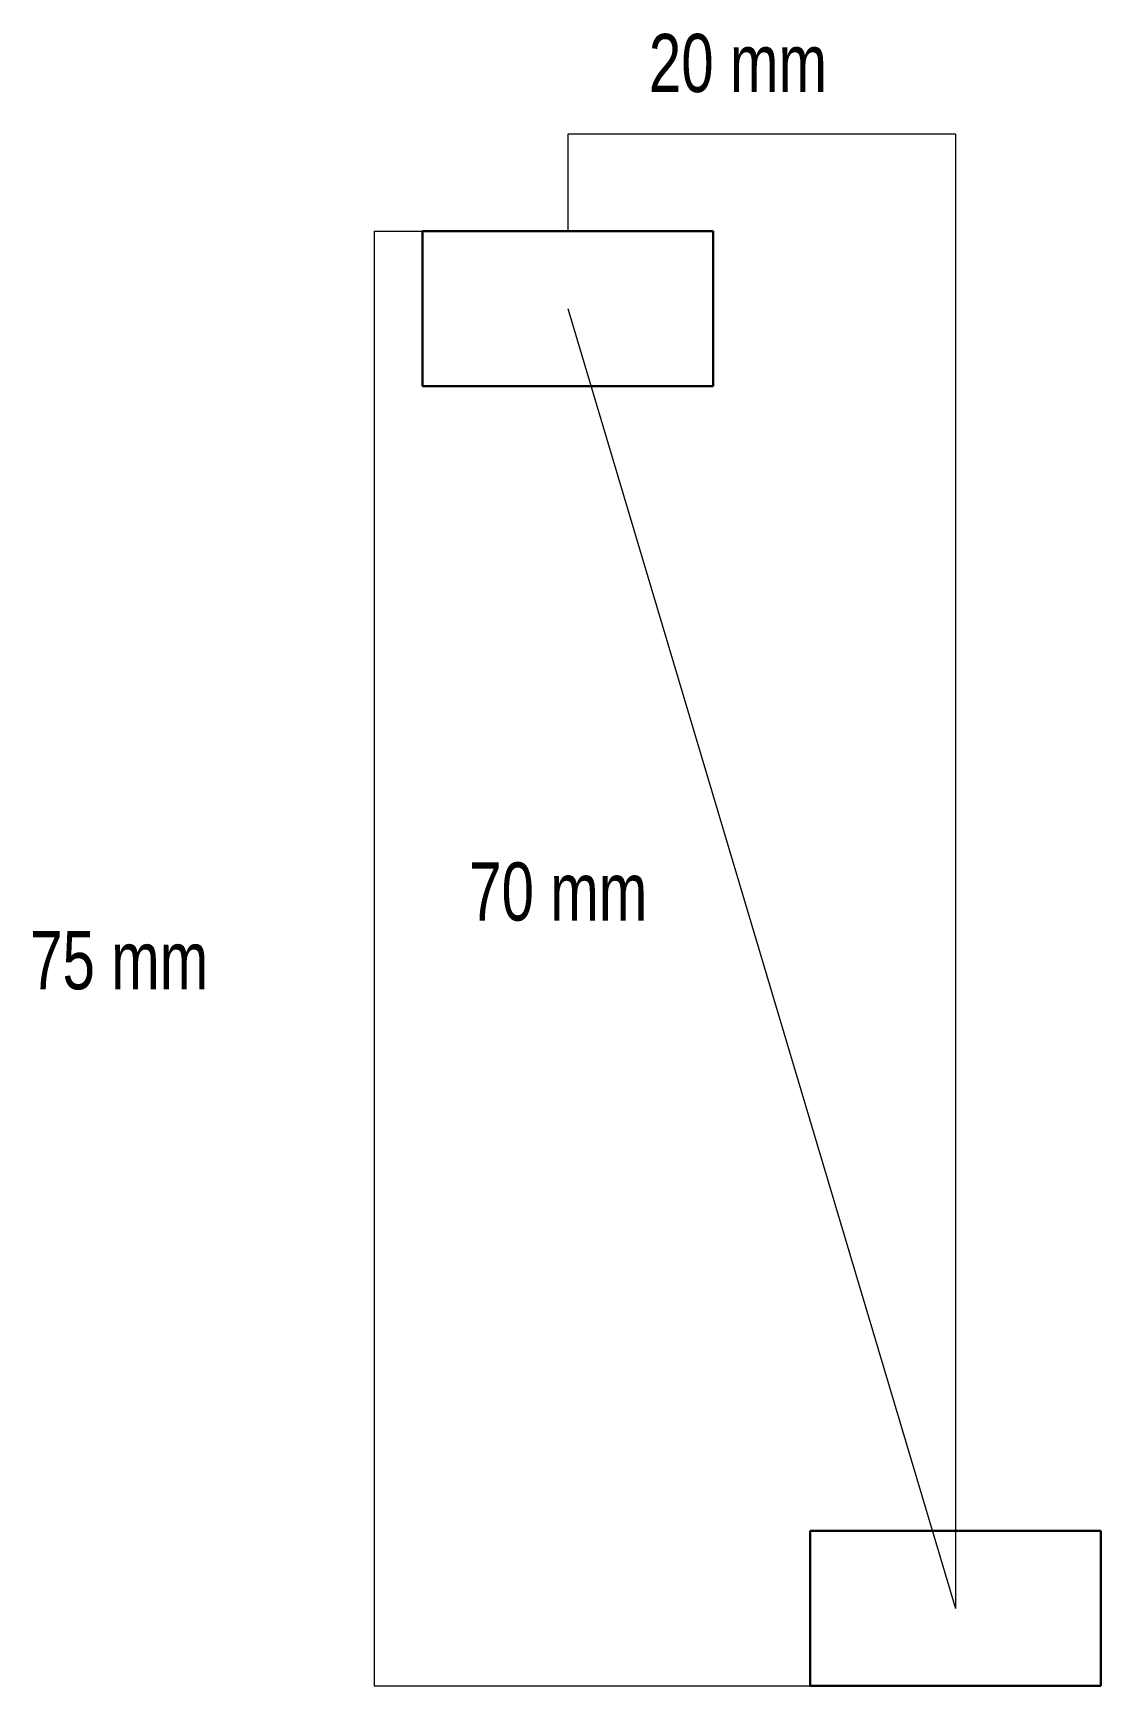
# Model space of a CAD drawing. Header units: millimetres. Extents: x -37.6 to 17.5, y -37.5 to 47.8.
import ezdxf

# ---------------------------------------------------------------- set-up
doc = ezdxf.new("R2010")
doc.units = ezdxf.units.MM
doc.layers.add('Measurements', color=3, linetype='CONTINUOUS', lineweight=0)
doc.layers.add('Template', color=7, linetype='CONTINUOUS', lineweight=30)
doc.styles.get("Standard").update_dxf_attribs({"font": 'txt', "width": 0.75})

msp = doc.modelspace()

# ---------------------------------------------------------------- linework, layer by layer
at = {"layer": 'Measurements'}
for p, q in [((10, 42.541), (-10, 42.541)), ((-10, 42.541), (-10, 37.541)), ((10, 42.541), (10, -33.541)), ((-20, 37.541), (-20, -37.541)), ((-20, 37.541), (-17.5, 37.541)), ((-10, 33.541), (10, -33.541)), ((-20, -37.541), (2.5, -37.541))]:
    msp.add_line(p, q, dxfattribs=at)
at = {"layer": 'Template'}
for p, q in [((-17.5, 29.541), (-17.5, 37.541)), ((-17.5, 37.541), (-2.5, 37.541)), ((-2.5, 29.541), (-2.5, 37.541)), ((-17.5, 29.541), (-2.5, 29.541)), ((2.5, -37.541), (2.5, -29.541)), ((2.5, -29.541), (17.5, -29.541)), ((17.5, -37.541), (17.5, -29.541)), ((2.5, -37.541), (17.5, -37.541))]:
    msp.add_line(p, q, dxfattribs=at)

# ---------------------------------------------------------------- texts
at = {"layer": 'Measurements', "char_height": 3, "width": 100, "attachment_point": 1}
for s, insert in [('20 mm', (-5.825, 47.712)), ('70 mm', (-15.096, 4.959)), ('75 mm', (-37.747, 1.411))]:
    msp.add_mtext(s, dxfattribs=dict(at, insert=insert))

doc.saveas('drawing.dxf')
